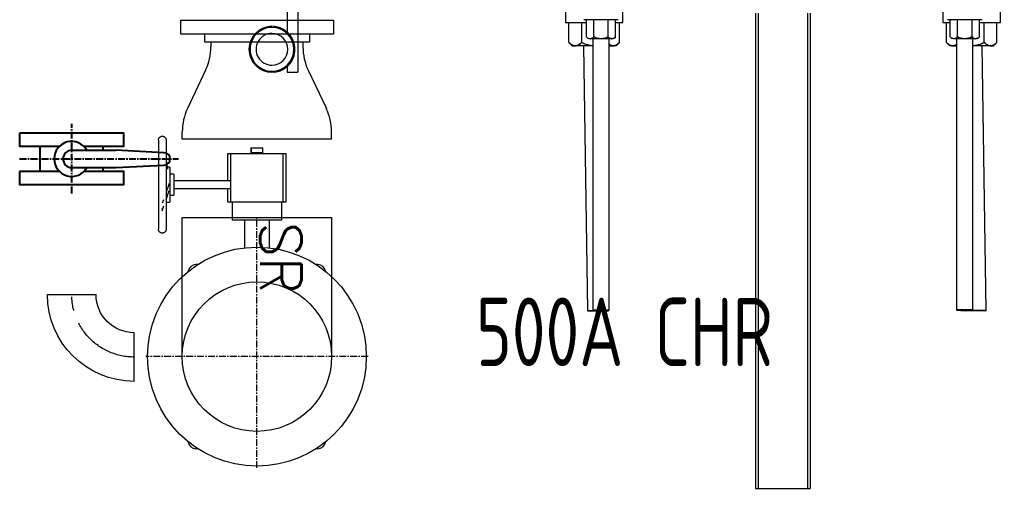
# Model space of a CAD drawing. Extents: x -181672 to 290600, y -29000 to 395522.
# Drawn here: x 5879 to 7672, y 32213 to 33069 of the extents above; entities that cross this region are included whole.
import ezdxf

# ---------------------------------------------------------------- set-up
doc = ezdxf.new("R2010")
doc.units = 0
doc.header["$LTSCALE"] = 10
doc.linetypes.add('XFM7P20PCW$0$CENTER', pattern=[2, 1.25, -0.25, 0.25, -0.25])
for name, color, linetype, lineweight in [('XFM7P20PCW$0$G-IMPT', 252, 'Continuous', 9), ('XFM7P20PCW$0$M-PIPE--4', 252, 'Continuous', 9), ('XFM7Q20PCW-200K$0$PCW EQ', 22, 'Continuous', 9)]:
    doc.layers.add(name, color=color, linetype=linetype, lineweight=lineweight)
for name, color, linetype in [('XFM7P20PCW$0$M-CWTR-CENT', 252, 'XFM7P20PCW$0$CENTER'), ('XFM7P20PCW$0$M-CWTR-VAVE', 252, 'Continuous'), ('XFM7P20PCW$0$U-PCW-TXT', 252, 'Continuous')]:
    doc.layers.add(name, color=color, linetype=linetype)
doc.styles.add('XFM7P20PCW$0$aa-txt', font='isocp.shx', dxfattribs={"bigfont": 'chineset'})
doc.styles.add('XFM7P20PCW$0$Standard', font='txt.shx', dxfattribs={"bigfont": 'chineset.shx'})

# ---------------------------------------------------------------- blocks, each defined once
blk = doc.blocks.new('XFM7P20PCW$0$HTS 150A-3D_dwg-5203735-參考樓層')
at = {"layer": 'XFM7P20PCW$0$G-IMPT'}
for p, q in [((-312.7, -55), (-323, -55)), ((-323, -55), (-323, -75)), ((-312.7, -55), (-312.6, -55)), ((-312.6, -55), (-312.7, -55)), ((-249.3, -55), (-249.4, -55)), ((-249.4, -55), (-249.3, -55)), ((-212.9, -55), (-249.3, -55)), ((-212.9, -75), (-323, -75))]:
    blk.add_line(p, q, dxfattribs=at)
for radius, start, end in [(42, 0, 180), (40, 360, 180), (29, 360, 180), (42, 180, 0), (42, 186.8169, 201.5455), (40, 180, 0), (29, 180, 0), (42, 338.4545, 353.1831), (42, 204.542, 208.741), (42, 211.8138, 215.9499), (42, 324.0501, 328.1862), (42, 331.259, 335.458), (42, 219.0444, 220.9016), (42, 220.9016, 223.4653), (42, 225.8727, 233.1762), (42, 239.3135, 246.6232), (42, 249.0327, 253.6367), (42, 256.1344, 283.8656), (42, 286.3633, 290.9673), (42, 293.3768, 300.6865), (42, 306.8238, 314.1273), (42, 316.5347, 319.0984), (42, 319.0984, 320.9556)]:
    blk.add_arc((-281, -27.5), radius, start, end, dxfattribs=at)
blk = doc.blocks.new('XFM7P20PCW$0$A$Cb93b1cc9')
at = {"layer": 'XFM7P20PCW$0$G-IMPT'}
blk.add_blockref('XFM7P20PCW$0$HTS 150A-3D_dwg-5203735-參考樓層', (323, 189), dxfattribs=at)
blk = doc.blocks.new('XFM7P20PCW$0$SL150')
for p, q in [((3.96875, 13.97), (1.42875, 13.97)), ((1.42875, -13.97), (1.42875, 13.97)), ((3.96875, -13.97), (3.96875, 13.97)), ((1.42875, 9.604375), (0, 9.604375)), ((0, -9.604375), (0, 9.604375)), ((1.42875, -9.604375), (0, -9.604375)), ((3.96875, -13.97), (1.42875, -13.97))]:
    blk.add_line(p, q)
blk = doc.blocks.new('XFM7P20PCW$0$R10-6')
for p, q in [((-8.41, 0), (-8.41, -0.92)), ((-8.41, 0), (8.41, 0)), ((8.41, 0), (8.41, -0.92)), ((-9.38, -5.21), (-12.69, -12.17)), ((9.38, -5.21), (12.69, -12.17)), ((-13.65, -17.78), (-13.65, -16.46)), ((13.65, -17.78), (-13.65, -17.78)), ((13.65, -17.78), (13.65, -16.46))]:
    blk.add_line(p, q)
for centre, start, end in [((-18.41, -0.92), 334.6007, 0), ((18.41, -0.92), 180, 205.3993), ((-3.65, -16.46), 154.6007, 180), ((3.65, -16.46), 0, 25.3993)]:
    blk.add_arc(centre, 10, start, end)
blk = doc.blocks.new('XFM7P20PCW$0$A$C4C7F1D6B')
at = {"color": 1, "linetype": 'XFM7P20PCW$0$CENTER'}
for p, q in [((0, 203.2), (0, -203.2)), ((203.2, 0), (-254, 0))]:
    blk.add_line(p, q, dxfattribs=at)
at = {"color": 0}
blk.add_lwpolyline([(0, -136.5), (-254, -136.5), (-254, 136.5), (0, 136.5)], dxfattribs=at)
blk.add_circle((0, 0), 136.5, dxfattribs=at)
at = {"color": 0, "style": 'XFM7P20PCW$0$Standard'}
blk.add_text('SR', height=75, dxfattribs=at).set_placement((-246.3, 6.2))
blk = doc.blocks.new('XFM7P20PCW$0$BV-250A-T')
for p, q in [((-180, 396.1), (-179.9, 396.3)), ((-180, 395.8), (-180, 396.1)), ((-180, 395.5), (-180, 395.8)), ((-180, 395.5), (-180, 232.5)), ((-179.9, 396.9), (-179.8, 397.2)), ((-179.9, 396.6), (-179.9, 396.9)), ((-179.9, 396.3), (-179.9, 396.6)), ((-179.8, 397.2), (-179.7, 397.4)), ((-179.7, 397.4), (-179.6, 397.7)), ((-179.6, 398), (-179.4, 398.2)), ((-179.6, 397.7), (-179.6, 398)), ((-179.4, 398.2), (-179.3, 398.5)), ((-179.3, 398.5), (-179.2, 398.7)), ((-179.2, 398.7), (-179.1, 399)), ((-179.1, 399), (-178.9, 399.2)), ((-178.9, 399.2), (-178.8, 399.5)), ((-178.8, 399.5), (-178.6, 399.7)), ((-178.6, 399.7), (-178.4, 399.9)), ((-178.4, 399.9), (-178.3, 400.1)), ((-178.3, 400.1), (-178.1, 400.3)), ((-178.1, 400.3), (-177.9, 400.5)), ((-177.9, 400.5), (-177.7, 400.7)), ((-177.7, 400.7), (-177.5, 400.9)), ((-177.5, 400.9), (-177.2, 401.1)), ((-177.2, 401.1), (-177, 401.2)), ((-177, 401.2), (-176.8, 401.4)), ((-176.8, 401.4), (-176.5, 401.5)), ((-176.5, 401.5), (-176.3, 401.7)), ((-176.3, 401.7), (-176, 401.8)), ((-176, 401.8), (-175.8, 401.9)), ((-175.8, 401.9), (-175.5, 402)), ((-175.5, 402), (-175.3, 402.1)), ((-175.3, 402.1), (-175, 402.2)), ((-175, 402.2), (-174.7, 402.3)), ((-174.7, 402.3), (-174.5, 402.3)), ((-174.5, 402.3), (-174.2, 402.4)), ((-174.2, 402.4), (-173.9, 402.4)), ((-173.9, 402.4), (-173.6, 402.5)), ((-173.6, 402.5), (-173.4, 402.5)), ((-173.4, 402.5), (-173.1, 402.5)), ((-173.1, 402.5), (-173, 402.5)), ((-172.8, 401.2), (-173, 402.5)), ((-173, 402.5), (-173, 402.5)), ((-173, 402.5), (-172.7, 402.5)), ((-172.7, 402.5), (-172.4, 402.5)), ((-172.4, 402.5), (-172.2, 402.4)), ((-172.2, 402.4), (-171.9, 402.4)), ((-171.9, 402.4), (-171.6, 402.4)), ((-171.6, 402.4), (-171.3, 402.3)), ((-171.3, 402.3), (-171.1, 402.2)), ((-171.1, 402.2), (-170.8, 402.1)), ((-170.8, 402.1), (-170.5, 402.1)), ((-170.5, 402.1), (-170.3, 401.9)), ((-170.3, 401.9), (-170, 401.8)), ((-170, 401.8), (-169.8, 401.7)), ((-169.8, 401.7), (-169.5, 401.6)), ((-169.5, 401.6), (-169.3, 401.4)), ((-169.3, 401.4), (-169, 401.3)), ((-169, 401.3), (-168.8, 401.1)), ((-168.8, 401.1), (-168.6, 400.9)), ((-168.6, 400.9), (-168.4, 400.8)), ((-168.4, 400.8), (-168.2, 400.6)), ((-168.2, 400.6), (-168, 400.4)), ((-168, 400.4), (-167.8, 400.2)), ((-167.8, 400.2), (-167.6, 400)), ((-167.6, 400), (-167.4, 399.7)), ((-167.4, 399.7), (-167.3, 399.5)), ((-167.3, 399.5), (-167.1, 399.3)), ((-167.1, 399.3), (-167, 399)), ((-167, 399), (-166.8, 398.8)), ((-166.8, 398.8), (-166.7, 398.5)), ((-166.7, 398.5), (-166.6, 398.3)), ((-166.6, 398.3), (-166.5, 398)), ((-166.5, 398), (-166.4, 397.8)), ((-166.4, 397.8), (-166.3, 397.5)), ((-166.3, 397.5), (-166.2, 397.2)), ((-166.2, 397.2), (-166.2, 397)), ((-166.2, 397), (-166.1, 396.7)), ((-166.1, 396.7), (-166.1, 396.4)), ((-166.1, 396.4), (-166, 396.1)), ((-166, 396.1), (-166, 395.9)), ((-166, 395.9), (-166, 395.6)), ((-166, 395.6), (-166, 395.5)), ((-166, 395.5), (-166, 232.5)), ((-166, 395.5), (-166, 395.5)), ((-11, 381), (11, 381)), ((-11, 381), (-11, 371)), ((-10.5, 381), (-10.5, 373)), ((10.5, 373), (10.5, 381)), ((11, 371), (11, 381)), ((-162.7, 342.5), (-166, 362)), ((-53.1, 371), (53.1, 371)), ((-53.1, 321), (-53.1, 371)), ((-47.8, 282), (-47.8, 371)), ((-10.7, 373), (-11, 373)), ((-10.5, 373), (10.5, 373)), ((10.5, 373), (11, 373)), ((47.8, 282), (47.8, 371)), ((53.1, 371), (53.1, 282)), ((-166.1, 348.1), (-165.1, 342.5)), ((-159, 346), (-166, 346)), ((-159, 346), (-159, 282)), ((-152, 333.2), (-159, 333.2)), ((-152, 333.2), (-152, 294.8)), ((-160.6, 316.2), (-166.2, 300.1)), ((-49.1, 321), (-152, 321)), ((-152, 307), (-49.1, 307)), ((-53.1, 282), (-53.1, 307)), ((-166.1, 286.4), (-160.3, 303.3)), ((-159, 294.8), (-152, 294.8)), ((-170.9, 286.4), (-173, 280.3)), ((-173, 266.3), (-170, 275.1)), ((-173, 269.3), (-173, 270.3)), ((-166, 282), (-159, 282)), ((53.1, 282), (-53.1, 282)), ((-45.3, 282), (-45.3, 249.5)), ((45.3, 249.5), (45.3, 282)), ((45.3, 249.5), (-45.3, 249.5)), ((-22.7, 249.5), (-22.7, 198.7)), ((22.7, 198.7), (22.7, 249.5)), ((-180, 232.4), (-180, 232.5)), ((-180, 232.1), (-180, 232.4)), ((-180, 231.9), (-180, 232.1)), ((-179.9, 231.6), (-180, 231.9)), ((-179.9, 231.3), (-179.9, 231.6)), ((-179.8, 231), (-179.9, 231.3)), ((-179.8, 230.8), (-179.8, 231)), ((-179.7, 230.5), (-179.8, 230.8)), ((-179.6, 230.2), (-179.7, 230.5)), ((-179.5, 230), (-179.6, 230.2)), ((-179.4, 229.7), (-179.5, 230)), ((-179.3, 229.5), (-179.4, 229.7)), ((-179.2, 229.2), (-179.3, 229.5)), ((-179, 229), (-179.2, 229.2)), ((-178.9, 228.7), (-179, 229)), ((-178.7, 228.5), (-178.9, 228.7)), ((-178.6, 228.3), (-178.7, 228.5)), ((-178.4, 228), (-178.6, 228.3)), ((-178.2, 227.8), (-178.4, 228)), ((-178, 227.6), (-178.2, 227.8)), ((-177.8, 227.4), (-178, 227.6)), ((-177.6, 227.2), (-177.8, 227.4)), ((-177.4, 227.1), (-177.6, 227.2)), ((-177.2, 226.9), (-177.4, 227.1)), ((-177, 226.7), (-177.2, 226.9)), ((-176.7, 226.6), (-177, 226.7)), ((-176.5, 226.4), (-176.7, 226.6)), ((-176.2, 226.3), (-176.5, 226.4)), ((-176, 226.2), (-176.2, 226.3)), ((-175.7, 226.1), (-176, 226.2)), ((-175.5, 225.9), (-175.7, 226.1)), ((-175.2, 225.9), (-175.5, 225.9)), ((-174.9, 225.8), (-175.2, 225.9)), ((-174.7, 225.7), (-174.9, 225.8)), ((-174.4, 225.6), (-174.7, 225.7)), ((-174.1, 225.6), (-174.4, 225.6)), ((-173.8, 225.6), (-174.1, 225.6)), ((-173.6, 225.5), (-173.8, 225.6)), ((-173.3, 225.5), (-173.6, 225.5)), ((-173, 225.5), (-173.3, 225.5)), ((-172.9, 225.5), (-173, 225.5)), ((-172.6, 225.5), (-172.9, 225.5)), ((-172.4, 225.5), (-172.6, 225.5)), ((-172.1, 225.6), (-172.4, 225.5)), ((-171.8, 225.6), (-172.1, 225.6)), ((-171.5, 225.7), (-171.8, 225.6)), ((-171.3, 225.7), (-171.5, 225.7)), ((-171, 225.8), (-171.3, 225.7)), ((-170.7, 225.9), (-171, 225.8)), ((-170.5, 226), (-170.7, 225.9)), ((-170.2, 226.1), (-170.5, 226)), ((-170, 226.2), (-170.2, 226.1)), ((-169.7, 226.3), (-170, 226.2)), ((-169.5, 226.5), (-169.7, 226.3)), ((-169.2, 226.6), (-169.5, 226.5)), ((-169, 226.8), (-169.2, 226.6)), ((-168.8, 226.9), (-169, 226.8)), ((-168.5, 227.1), (-168.8, 226.9)), ((-168.3, 227.3), (-168.5, 227.1)), ((-168.1, 227.5), (-168.3, 227.3)), ((-167.9, 227.7), (-168.1, 227.5)), ((-167.7, 227.9), (-167.9, 227.7)), ((-167.6, 228.1), (-167.7, 227.9)), ((-167.4, 228.3), (-167.6, 228.1)), ((-167.2, 228.5), (-167.4, 228.3)), ((-167.1, 228.8), (-167.2, 228.5)), ((-166.9, 229), (-167.1, 228.8)), ((-166.8, 229.3), (-166.9, 229)), ((-166.7, 229.5), (-166.8, 229.3)), ((-166.6, 229.8), (-166.7, 229.5)), ((-166.4, 230), (-166.6, 229.8)), ((-166.3, 230.6), (-166.4, 230.3)), ((-166.4, 230.3), (-166.4, 230)), ((-166.2, 230.8), (-166.3, 230.6)), ((-166.1, 231.1), (-166.2, 230.8)), ((-166, 231.9), (-166.1, 231.7)), ((-166.1, 231.7), (-166.1, 231.4)), ((-166.1, 231.4), (-166.1, 231.1)), ((-166, 232.5), (-166, 232.2)), ((-166, 232.5), (-166, 232.5)), ((-166, 232.2), (-166, 231.9)), ((-107.8, 168.2), (-111.4, 168.2)), ((111.4, 168.2), (107.8, 168.2)), ((-125.6, 156.3), (-125.6, 155.6)), ((125.6, 155.6), (125.6, 156.3)), ((-125.6, -155.6), (-125.6, -156.3)), ((125.6, -156.3), (125.6, -155.6)), ((-107.8, -168.3), (-111.4, -168.3)), ((111.4, -168.3), (107.8, -168.3))]:
    blk.add_line(p, q)
blk.add_circle((0, 0), 200)
for centre, start, end in [((-111.4, 153.8), 90, 169.8685), ((111.4, 153.8), 10.1315, 90), ((-111.4, -153.8), 190.1315, 270), ((111.4, -153.8), 270, 349.8685)]:
    blk.add_arc(centre, 14.4, start, end)
blk = doc.blocks.new('XFM7P20PCW$0$A$C2D731D76')
at = {"layer": 'XFM7P20PCW$0$M-CWTR-CENT'}
for p, q in [((35297.6, -7618.4), (35297.6, -7491.6)), ((35202.4, -7555.4), (35492.8, -7555.4))]:
    blk.add_line(p, q, dxfattribs=at)
at = {"layer": 'XFM7P20PCW$0$M-CWTR-VAVE'}
for p, q in [((35240.1, -7578.4), (35240.1, -7532.4)), ((35297.6, -7539.5), (35378, -7539.5)), ((35355.1, -7539.5), (35355.1, -7532.4)), ((35466.3, -7544.1), (35378, -7539.5)), ((35297.6, -7571.3), (35378, -7571.3)), ((35355.1, -7578.4), (35355.1, -7571.3)), ((35378, -7571.3), (35466.3, -7566.7))]:
    blk.add_line(p, q, dxfattribs=at)
for points in [[(35202.4, -7508.6), (35202.4, -7532.4), (35275.4, -7532.4)], [(35319.8, -7532.4), (35392.9, -7532.4), (35392.9, -7508.6), (35202.4, -7508.6)], [(35202.4, -7578.4), (35202.4, -7602.2), (35392.9, -7602.2), (35392.9, -7578.4), (35319.8, -7578.4)], [(35275.4, -7578.4), (35202.4, -7578.4)], [(35275.4, -7578.4), (35219.4, -7578.4)]]:
    blk.add_lwpolyline(points, dxfattribs=at)
for centre, radius, start, end in [((35297.6, -7555.4), 32, 29.8512, 330.1488), ((35297.6, -7555.4), 15.9, 90, 270), ((35466.3, -7555.4), 11.3, 270, 90)]:
    blk.add_arc(centre, radius, start, end, dxfattribs=at)
blk = doc.blocks.new('XFM7P20PCW$0$Es-080')
for p, q in [((-11.43, 15.87), (-11.43, 6.98)), ((4.45, 0), (-4.45, 0))]:
    blk.add_line(p, q)
for radius in [15.87, 6.98]:
    blk.add_arc((-11.43, 0), radius, 0, 90)
at = {"color": 1, "linetype": 'XFM7P20PCW$0$CENTER'}
blk.add_arc((-11.43, 0), 11.43, 0, 90, dxfattribs=at)
blk = doc.blocks.new('XFM7P20PCW$0$A$Ca4b834ba')
at = {"layer": 'XFM7P20PCW$0$M-PIPE--4'}
for name, p, rotation in [('XFM7P20PCW$0$A$C4C7F1D6B', (-971.8, -246.9), 90), ('XFM7P20PCW$0$BV-250A-T', (-971.8, -246.9), 180), ('XFM7P20PCW$0$A$C2D731D76', (34664.4, -8163.4), 180), ('XFM7P20PCW$0$A$Cb93b1cc9', (-1160.8, -766.1), 270)]:
    blk.add_blockref(name, p, dxfattribs=dict(at, rotation=rotation))
at = {"layer": 'XFM7P20PCW$0$M-PIPE--4', "zscale": 10}
for name, p, xscale, yscale, rotation in [('XFM7P20PCW$0$Es-080', (-747.5, -246.1), -10.00000000000001, 10.00000000000001, 270), ('XFM7P20PCW$0$R10-6', (-971.8, -821.9), 10, 10, 180), ('XFM7P20PCW$0$SL150', (-971.8, -821.9), -10.00000000000002, 10.00000000000002, 90)]:
    blk.add_blockref(name, p, dxfattribs=dict(at, xscale=xscale, yscale=yscale, rotation=rotation))
blk = doc.blocks.new('XFM7P20PCW')
at = {"rotation": 180}
blk.add_blockref('XFM7P20PCW$0$A$Ca4b834ba', (5341.38928, 32206.52495), dxfattribs=at)
at = {"layer": 'XFM7P20PCW$0$U-PCW-TXT', "style": 'XFM7P20PCW$0$aa-txt', "width": 0.8}
blk.add_text('500A CHR', height=124.999975, dxfattribs=at).set_placement((6713.86599, 32436.20621))
blk = doc.blocks.new('XFM7Q20PCW-200K$0$T20_FG_LC1800_15_03 - T20_FG_LC1800_15_03-V1119-CUB_L40')
for p, q in [((-152.4, 24.7), (-152.4, -10.3)), ((642.6, -10.3), (642.6, 24.7)), ((-47.4, -10.3), (-47.4, 14.7)), ((195.1, 6.7), (195.1, -861.3)), ((200.1, 6.7), (200.1, -861.3)), ((290.1, 6.7), (290.1, -861.3)), ((295.1, 6.7), (295.1, -861.3)), ((537.6, 14.7), (537.6, -10.3)), ((-152.4, -10.3), (-114.1, -10.3)), ((-146.1, -47.1), (-146.1, -10.3)), ((-123, -10.3), (-123, -47.1)), ((-118.9, -5.3), (-55.9, -5.3)), ((-113.9, -36.7), (-113.9, -5.3)), ((-100.6, -36.7), (-100.6, -5.3)), ((-74.1, -36.7), (-74.1, -5.3)), ((-60.8, -36.7), (-60.8, -5.3)), ((-59.8, -10.3), (-47.4, -10.3)), ((-53.7, -47.1), (-53.7, -10.3)), ((537.6, -10.3), (550.1, -10.3)), ((543.9, -47.1), (543.9, -10.3)), ((546.1, -5.3), (609.1, -5.3)), ((551.1, -36.7), (551.1, -5.3)), ((564.4, -36.7), (564.4, -5.3)), ((590.9, -36.7), (590.9, -5.3)), ((604.2, -36.7), (604.2, -5.3)), ((604.9, -10.3), (642.6, -10.3)), ((613.2, -47.1), (613.2, -10.3)), ((636.3, -47.1), (636.3, -10.3)), ((-146.1, -47.1), (-139.9, -53.3)), ((-139.9, -53.3), (-134.5, -53.3)), ((-102.4, -53.3), (-134.5, -53.3)), ((-119.4, -53.2), (-112.4, -536.3)), ((-113.9, -36.7), (-110.4, -40.3)), ((-107.3, -40.3), (-107.3, -40.3)), ((-67.4, -40.3), (-107.3, -40.3)), ((-102.4, -40.3), (-102.4, -535.3)), ((-72.4, -535.3), (-72.4, -40.3)), ((-72.3, -53.3), (-65.2, -53.3)), ((-67.4, -40.3), (-67.4, -40.3)), ((-59.9, -53.3), (-65.2, -53.3)), ((-64.4, -40.3), (-60.8, -36.7)), ((-59.9, -53.3), (-53.7, -47.1)), ((543.9, -47.1), (550.1, -53.3)), ((555.5, -53.3), (550.1, -53.3)), ((551.1, -36.7), (554.6, -40.3)), ((555.5, -53.3), (562.6, -53.3)), ((597.6, -40.3), (557.7, -40.3)), ((557.7, -40.3), (557.7, -40.3)), ((562.6, -40.3), (562.6, -535.3)), ((592.6, -535.3), (592.6, -40.3)), ((624.8, -53.3), (592.7, -53.3)), ((597.6, -40.3), (597.6, -40.3)), ((600.6, -40.3), (604.2, -36.7)), ((616.6, -536.3), (609.6, -53.2)), ((624.8, -53.3), (630.1, -53.3)), ((630.1, -53.3), (636.3, -47.1)), ((-112.4, -536.3), (-111.4, -537.3)), ((-112.4, -536.3), (-73.4, -536.3)), ((-111.4, -537.3), (-74.4, -537.3)), ((-102.4, -535.3), (-101.4, -536.3)), ((-102.4, -535.3), (-72.4, -535.3)), ((-101.4, -536.3), (-76.6, -536.3)), ((-73.4, -536.3), (-80.4, -536.3)), ((-76.4, -536.3), (-73.4, -536.3)), ((-74.4, -537.3), (-73.4, -536.3)), ((-73.4, -536.3), (-72.4, -535.3)), ((562.6, -535.3), (563.6, -536.3)), ((562.6, -535.3), (563.6, -536.3)), ((592.6, -535.3), (562.6, -535.3)), ((591.6, -536.3), (563.6, -536.3)), ((570.6, -536.3), (577.6, -536.3)), ((577.6, -536.3), (578.6, -537.3)), ((577.6, -536.3), (578.6, -537.3)), ((616.6, -536.3), (577.6, -536.3)), ((615.6, -537.3), (578.6, -537.3)), ((591.6, -536.3), (592.6, -535.3)), ((615.6, -537.3), (616.6, -536.3)), ((615.6, -537.3), (616.6, -536.3)), ((195.1, -861.3), (295.1, -861.3))]:
    blk.add_line(p, q)
for points in [[(-146.1, -47.1), (-144.2, -49.1), (-142.4, -50.6), (-140.4, -51.6)], [(-134.5, -53.3), (-136.5, -53.2), (-140.5, -52), (-144.2, -49.1), (-146.1, -47.1)], [(-140.4, -51.6), (-138.5, -52.6), (-136.5, -53.2), (-134.5, -53.3)], [(-123, -47.1), (-124.8, -49.1), (-128.5, -52), (-132.5, -53.2), (-134.5, -53.3)], [(-134.5, -53.3), (-132.5, -53.2), (-130.5, -52.6), (-128.6, -51.6)], [(-128.6, -51.6), (-126.6, -50.5), (-124.8, -49.1), (-123, -47.1)], [(-123, -47.1), (-119.3, -49.1), (-115.6, -50.6), (-111.7, -51.6)], [(-113.9, -36.7), (-112.9, -37.9), (-110.7, -39.6), (-108.4, -40.2), (-107.3, -40.3)], [(-111.7, -51.6), (-110, -52), (-108.3, -52.4), (-106.5, -52.7)], [(-100.6, -36.7), (-101.7, -37.9), (-103.9, -39.6), (-106.1, -40.2), (-107.3, -40.3)], [(-107.3, -40.3), (-106.1, -40.2), (-105, -39.9), (-103.9, -39.3)], [(-103.9, -39.3), (-102.7, -38.7), (-101.7, -37.9), (-100.6, -36.7)], [(-100.6, -36.7), (-98.5, -37.9), (-96.3, -38.7), (-94.1, -39.3)], [(-87.4, -40.3), (-89.7, -40.2), (-94.3, -39.6), (-98.6, -37.9), (-100.6, -36.7)], [(-74.1, -36.7), (-76.2, -37.9), (-80.6, -39.6), (-85.1, -40.2), (-87.4, -40.3)], [(-80.5, -39.3), (-78.3, -38.7), (-76.2, -37.9), (-74.1, -36.7)], [(-67.4, -40.3), (-68.6, -40.2), (-70.9, -39.6), (-73, -37.9), (-74.1, -36.7)], [(-72.4, -50.8), (-72, -51.1), (-71.6, -51.4), (-71.1, -51.6)], [(-71.1, -51.6), (-69.2, -52.6), (-67.2, -53.2), (-65.2, -53.3)], [(-60.8, -36.7), (-61.9, -37.9), (-64, -39.6), (-66.3, -40.2), (-67.4, -40.3)], [(-67.4, -40.3), (-66.3, -40.2), (-65.1, -39.9), (-64, -39.3)], [(-53.7, -47.1), (-55.5, -49.1), (-59.2, -52), (-63.2, -53.2), (-65.2, -53.3)], [(-65.2, -53.3), (-63.2, -53.2), (-61.2, -52.6), (-59.3, -51.6)], [(-64, -39.3), (-62.9, -38.7), (-61.8, -37.9), (-60.8, -36.7)], [(-59.3, -51.6), (-57.4, -50.5), (-55.5, -49.1), (-53.7, -47.1)], [(543.9, -47.1), (545.8, -49.1), (547.6, -50.6), (549.6, -51.6)], [(555.5, -53.3), (553.5, -53.2), (549.5, -52), (545.8, -49.1), (543.9, -47.1)], [(549.6, -51.6), (551.5, -52.6), (553.5, -53.2), (555.5, -53.3)], [(557.7, -40.3), (556.5, -40.2), (554.3, -39.6), (552.1, -37.9), (551.1, -36.7)], [(555.5, -53.3), (557.5, -53.2), (559.5, -52.6), (561.4, -51.6)], [(564.4, -36.7), (563.3, -37.9), (561.1, -39.6), (558.9, -40.2), (557.7, -40.3)], [(557.7, -40.3), (558.9, -40.2), (560, -39.9), (561.1, -39.3)], [(561.1, -39.3), (562.3, -38.7), (563.3, -37.9), (564.4, -36.7)], [(561.4, -51.6), (561.9, -51.4), (562.3, -51.1), (562.7, -50.8)], [(577.6, -40.3), (575.3, -40.2), (570.7, -39.6), (566.4, -37.9), (564.4, -36.7)], [(564.6, -36.9), (566.7, -37.9), (568.8, -38.8), (570.9, -39.3)], [(590.9, -36.7), (588.8, -37.9), (584.4, -39.6), (579.9, -40.2), (577.6, -40.3)], [(584.5, -39.3), (586.7, -38.7), (588.8, -37.9), (590.9, -36.7)], [(590.9, -36.7), (592, -37.9), (594.2, -39.6), (596.4, -40.2), (597.6, -40.3)], [(596.8, -52.7), (598.6, -52.4), (600.3, -52), (602, -51.6)], [(604.2, -36.7), (603.1, -37.9), (601, -39.6), (598.7, -40.2), (597.6, -40.3)], [(597.6, -40.3), (598.7, -40.2), (599.9, -39.9), (601, -39.3)], [(601, -39.3), (602.1, -38.7), (603.2, -37.9), (604.2, -36.7)], [(602, -51.6), (605.9, -50.5), (609.6, -49.1), (613.2, -47.1)], [(613.2, -47.1), (615.1, -49.1), (616.9, -50.6), (618.9, -51.6)], [(624.8, -53.3), (622.7, -53.2), (618.8, -52), (615, -49.1), (613.2, -47.1)], [(618.9, -51.6), (620.8, -52.6), (622.8, -53.2), (624.8, -53.3)], [(636.3, -47.1), (634.5, -49.1), (630.8, -52), (626.8, -53.2), (624.8, -53.3)], [(624.8, -53.3), (626.8, -53.2), (628.8, -52.6), (630.7, -51.6)], [(630.7, -51.6), (632.6, -50.5), (634.5, -49.1), (636.3, -47.1)]]:
    blk.add_open_spline(points, degree=3)
for points, knots in [([(-102.4, -53.2), (-105.6, -52.9), (-112.6, -51.7), (-119.3, -49.1), (-123, -47.1)], [-0.8948363, -0.8948363, -0.8948363, -0.8948363, -0.5, 0, 0, 0, 0]), ([(-106.5, -52.7), (-108.3, -52.4), (-113.9, -51.2), (-119.3, -49.1), (-123, -47.1)], [-0.7235953, -0.7235953, -0.7235953, -0.7235953, -0.5, 0, 0, 0, 0]), ([(-65.2, -53.3), (-67.3, -53.2), (-69.7, -52.5), (-72, -51.1), (-72.4, -50.8)], [-1, -1, -1, -1, -0.5, -0.3931189, -0.3931189, -0.3931189, -0.3931189]), ([(562.7, -50.8), (562.3, -51.1), (559.9, -52.5), (557.5, -53.2), (555.5, -53.3)], [-0.6083228, -0.6083228, -0.6083228, -0.6083228, -0.5, 0, 0, 0, 0]), ([(613.2, -47.1), (609.6, -49.1), (602.9, -51.7), (595.8, -52.9), (592.7, -53.2)], [-1, -1, -1, -1, -0.5, -0.10553, -0.10553, -0.10553, -0.10553]), ([(613.2, -47.1), (609.6, -49.1), (604.2, -51.2), (598.5, -52.4), (596.8, -52.7)], [-1, -1, -1, -1, -0.5, -0.2773673, -0.2773673, -0.2773673, -0.2773673])]:
    blk.add_open_spline(points, degree=3, knots=knots)
blk = doc.blocks.new('XFM7Q20PCW-200K')
at = {"layer": 'XFM7Q20PCW-200K$0$PCW EQ'}
blk.add_blockref('XFM7Q20PCW-200K$0$T20_FG_LC1800_15_03 - T20_FG_LC1800_15_03-V1119-CUB_L40', (7029.7, 33074.1), dxfattribs=at)

msp = doc.modelspace()

# ---------------------------------------------------------------- block references
for name in ['XFM7P20PCW', 'XFM7Q20PCW-200K']:
    msp.add_blockref(name, (0, 0))

doc.saveas('drawing.dxf')
